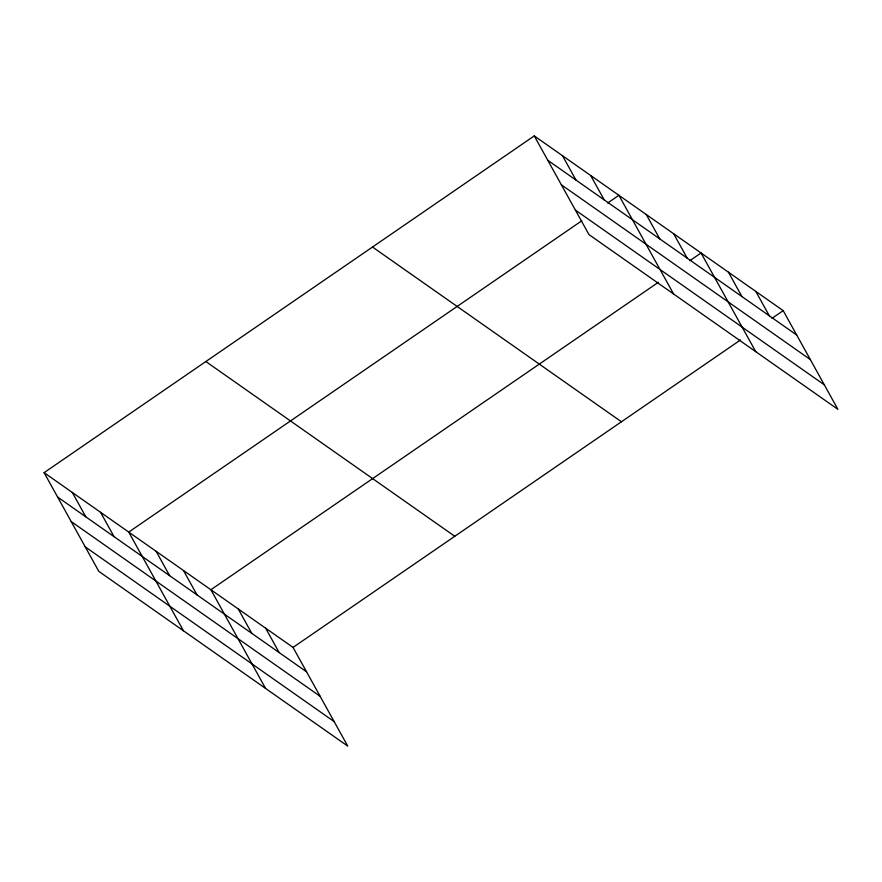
<?xml version="1.0" encoding="UTF-8"?>
<svg xmlns="http://www.w3.org/2000/svg" width="882" height="882" viewBox="0 0 882 882"><rect width="100%" height="100%" fill="white"/><g stroke="black" fill="none" stroke-linecap="round" stroke-linejoin="round"><path stroke-width="1.32" d="M44.1 472.664L293.033 647.41L347.74 746.106L98.806 571.36L44.1 472.664L534.26 135.894L783.194 310.64L837.9 409.336L588.967 234.59L534.26 135.894M581.822 220.776L128.739 532.078L183.445 630.773M607.665 203.025L618.899 195.308L673.605 294.004M658.358 282.306L210.886 589.738L265.592 688.434M689.812 260.697L701.047 252.98L755.753 351.675M293.033 647.41L740.505 339.967M771.959 318.358L783.194 310.64M547.777 160.281L796.711 335.028M561.371 184.801L810.304 359.547M575.373 210.07L824.306 384.817M372.502 247.026L621.435 421.772M205.848 361.532L454.781 536.278M57.617 497.051L306.55 671.797M71.21 521.571L320.144 696.317M85.212 546.84L334.146 721.586M755.808 291.424L769.324 315.8M728.422 272.196L741.938 296.584M673.661 233.752L687.177 258.139M646.274 214.535L659.791 238.912M590.686 175.507L604.203 199.894M562.473 155.695L575.99 180.082M265.647 628.182L279.164 652.57M238.261 608.966L251.789 633.353M183.5 570.522L197.017 594.909M156.114 551.294L169.642 575.681M100.526 512.266L114.043 536.653M72.313 492.465L85.83 516.852"/></g></svg>
